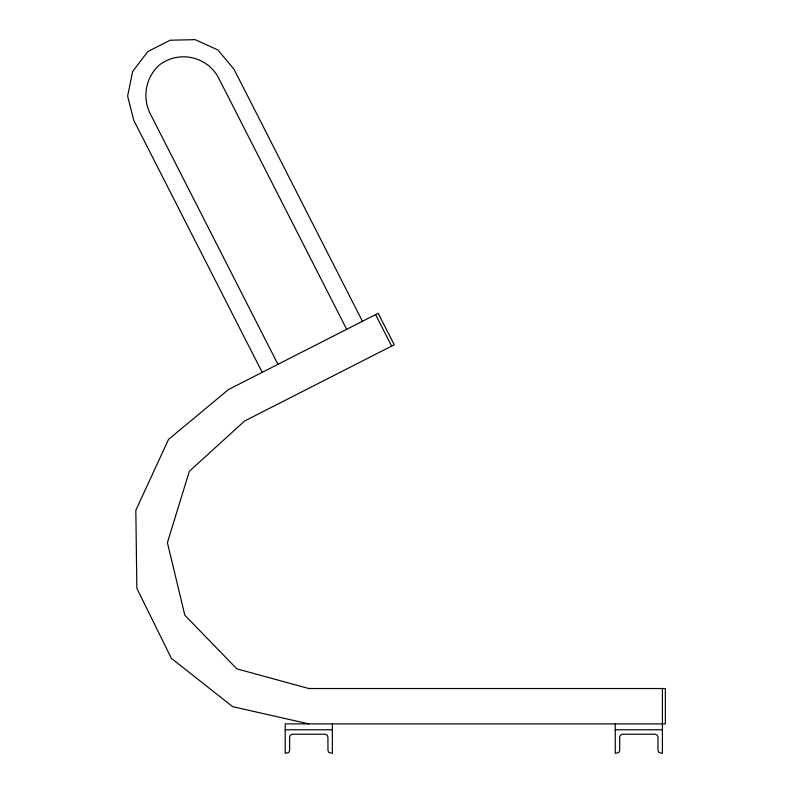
<?xml version="1.0" encoding="UTF-8"?>
<svg xmlns="http://www.w3.org/2000/svg" width="793" height="793" viewBox="0 0 793 793"><rect width="100%" height="100%" fill="white"/><g stroke="black" fill="none" stroke-linecap="round" stroke-linejoin="round"><path stroke-width="1.19" d="M285.212 729.778L332.366 729.778M615.269 729.778L662.413 729.778M308.784 723.88L232.666 706.652L171.377 658.339L136.852 588.347L135.831 510.305L168.512 439.431L228.513 389.522L378.182 313.265L394.23 344.767L244.571 421.033L189.358 471.27L167.402 542.62L184.828 615.209L236.78 668.816L308.784 688.522L665.367 688.522L665.367 723.88L285.212 723.88L285.212 753.35L288.771 752.488L289.633 750.406L289.633 737.143L290.496 735.061L292.577 734.199L324.991 734.199L327.083 735.061L327.945 737.143L327.945 750.406L328.808 752.488L332.366 753.35L332.366 723.88M375.555 314.603L391.613 346.105M362.431 321.294L233.994 69.219L217.946 49.999L195.157 39.65L170.128 40.215L147.825 51.575L132.659 71.489L127.633 96.022L133.749 120.288L262.186 372.363M346.67 329.313L218.234 77.248C206.517 55.996 178.286 50.217 159.155 65.145C146.12 77.199 142.254 96.072 149.51 112.269L277.946 364.334M662.413 688.522L662.413 753.35L658.864 752.488L658.002 750.406L658.002 737.143L657.129 735.061L655.048 734.199L622.634 734.199L620.552 735.061L619.69 737.143L619.69 750.406L618.827 752.488L615.269 753.35L615.269 723.88"/></g></svg>
